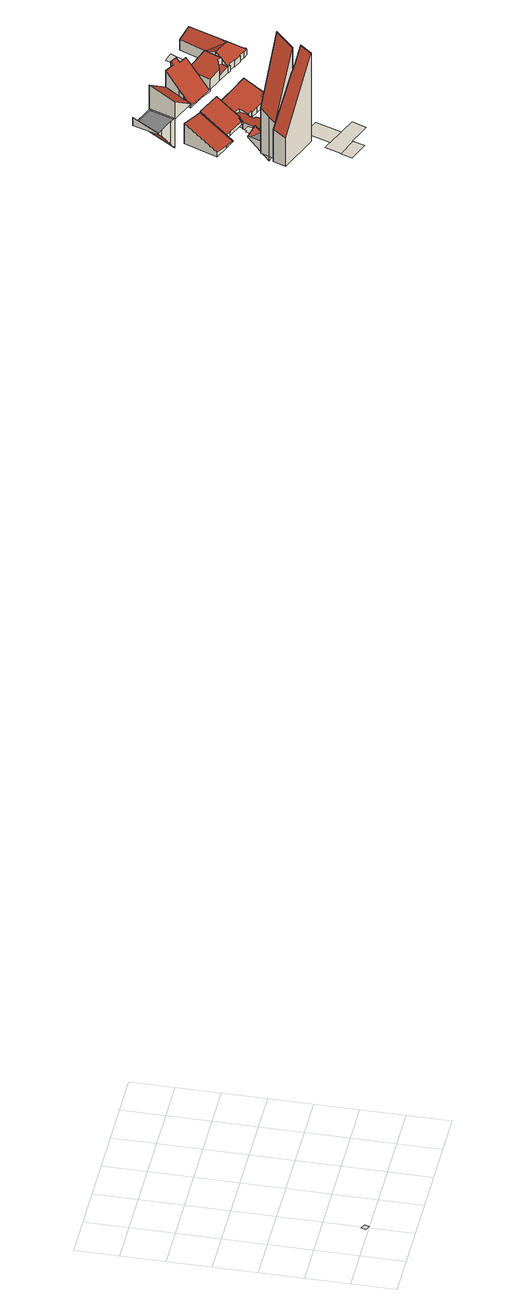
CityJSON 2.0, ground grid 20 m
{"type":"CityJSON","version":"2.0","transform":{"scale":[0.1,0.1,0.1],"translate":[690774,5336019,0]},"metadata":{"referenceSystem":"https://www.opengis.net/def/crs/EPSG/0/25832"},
"CityObjects":{
"building1":{"type":"Building","attributes":{"area_m2":55.53,"max_x":690797.88,"max_y":5336030,"min_x":690786.38,"min_y":5336021.5,"rf_extrusion_mode":"skip","rf_force_lod11":false,"rf_h_ground":576.46,"rf_h_pc_98p":0,"rf_h_roof_50p":0,"rf_h_roof_70p":0,"rf_h_roof_max":0,"rf_h_roof_min":0,"rf_is_glass_roof":false,"rf_nodata_frac":0.986,"rf_nodata_r":0,"rf_pc_select":"_HIGHEST_YET_INSUFFICIENT_COVERAGE","rf_pc_year":2026,"rf_pointcloud_unusable":true,"rf_pt_density":4,"rf_roof_planes":0,"rf_roof_type":"no points","rf_success":true,"rf_t_run":0,"source_file":"690_5336.gml"},"geometry":[{"type":"MultiSurface","lod":"0","boundaries":[[[0,1,2,3]]]}]},
"building2":{"type":"Building","attributes":{"area_m2":118.25,"max_x":690795.81,"max_y":5336057,"min_x":690774.81,"min_y":5336044,"rf_extrusion_mode":"standard","rf_force_lod11":false,"rf_h_ground":576.78,"rf_h_pc_98p":0,"rf_h_roof_50p":0,"rf_h_roof_70p":0,"rf_h_roof_max":0,"rf_h_roof_min":0,"rf_is_glass_roof":false,"rf_nodata_frac":0.895,"rf_nodata_r":0,"rf_pc_select":"_HIGHEST_YET_INSUFFICIENT_COVERAGE","rf_pc_year":2026,"rf_pointcloud_unusable":false,"rf_pt_density":14.64,"rf_ridgelines":0,"rf_rmse_lod22":0.64,"rf_roof_planes":2,"rf_roof_type":"slanted","rf_success":true,"rf_t_run":2,"rf_volume_lod22":3745.58,"source_file":"690_5336.gml"},"children":["building2-1"]},
"building2-1":{"type":"BuildingPart","parents":["building2"],"geometry":[{"type":"Solid","lod":"2.2","boundaries":[[[[4,5,6,7,8,9,10]],[[11,10,9,12]],[[12,9,8,13]],[[13,8,7,14]],[[14,7,6,15]],[[16,4,10,11]],[[15,6,5,17]],[[17,5,4,16]],[[17,16,11,12,13,14,15]]]],"semantics":{"surfaces":[{"type":"GroundSurface"},{"type":"WallSurface","on_footprint_edge":true},{"type":"RoofSurface","rf_azimuth":277.73,"rf_h_roof_50p":608.13,"rf_h_roof_70p":614.65,"rf_h_roof_max":625.84,"rf_h_roof_min":591.63,"rf_slope":58.56}],"values":[[0,1,1,1,1,1,1,1,2]]}}]},
"building3":{"type":"Building","attributes":{"area_m2":5.8,"max_x":690795.94,"max_y":5336022.5,"min_x":690792.81,"min_y":5336019,"rf_extrusion_mode":"skip","rf_force_lod11":false,"rf_h_pc_98p":0,"rf_is_glass_roof":false,"rf_nodata_frac":1,"rf_nodata_r":0,"rf_pc_select":"_HIGHEST_YET_INSUFFICIENT_COVERAGE","rf_pc_year":0,"rf_pointcloud_unusable":false,"rf_pt_density":0,"rf_roof_type":"unknown","rf_success":true,"rf_t_run":0,"source_file":"690_5336.gml"},"geometry":[{"type":"MultiSurface","lod":"0","boundaries":[[[18,19,20,21]]]}]},
"building4":{"type":"Building","attributes":{"area_m2":101.1,"max_x":690793.38,"max_y":5336063.5,"min_x":690778.38,"min_y":5336051.5,"rf_extrusion_mode":"standard","rf_force_lod11":false,"rf_h_ground":577.28,"rf_h_pc_98p":0,"rf_h_roof_50p":603.83,"rf_h_roof_70p":603.92,"rf_h_roof_max":604.17,"rf_h_roof_min":603.28,"rf_is_glass_roof":false,"rf_nodata_frac":0.9,"rf_nodata_r":0,"rf_pc_select":"_HIGHEST_YET_INSUFFICIENT_COVERAGE","rf_pc_year":2026,"rf_pointcloud_unusable":false,"rf_pt_density":13.9,"rf_ridgelines":0,"rf_rmse_lod22":0.362,"rf_roof_planes":2,"rf_roof_type":"slanted","rf_success":true,"rf_t_run":1,"rf_volume_lod22":3824.6,"source_file":"690_5336.gml"},"children":["building4-1"]},
"building4-1":{"type":"BuildingPart","parents":["building4"],"geometry":[{"type":"Solid","lod":"2.2","boundaries":[[[[22,23,24,25,26]],[[27,25,24,28]],[[15,26,25,27]],[[29,22,26,15]],[[28,24,23,30]],[[30,23,22,29]],[[30,29,15,27,28]]]],"semantics":{"surfaces":[{"type":"GroundSurface"},{"type":"WallSurface","on_footprint_edge":true},{"type":"RoofSurface","rf_azimuth":276.61,"rf_h_roof_50p":615.06,"rf_h_roof_70p":621.72,"rf_h_roof_max":633.27,"rf_h_roof_min":596.5,"rf_slope":68.69}],"values":[[0,1,1,1,1,1,2]]}}]},
"building5":{"type":"Building","attributes":{"area_m2":160.46,"max_x":690811.12,"max_y":5336037.5,"min_x":690788.38,"min_y":5336023,"rf_extrusion_mode":"skip","rf_force_lod11":false,"rf_h_ground":576.47,"rf_h_pc_98p":0,"rf_h_roof_50p":0,"rf_h_roof_70p":0,"rf_h_roof_max":0,"rf_h_roof_min":0,"rf_is_glass_roof":false,"rf_nodata_frac":0.991,"rf_nodata_r":0,"rf_pc_select":"_HIGHEST_YET_INSUFFICIENT_COVERAGE","rf_pc_year":2026,"rf_pointcloud_unusable":true,"rf_pt_density":4,"rf_roof_planes":0,"rf_roof_type":"no points","rf_success":true,"rf_t_run":0,"source_file":"690_5336.gml"},"geometry":[{"type":"MultiSurface","lod":"0","boundaries":[[[31,32,33,34,35,36,37]]]}]},
"building6":{"type":"Building","attributes":{"area_m2":212.73,"max_x":690792.81,"max_y":5336096.5,"min_x":690774.56,"min_y":5336076.5,"rf_extrusion_mode":"standard","rf_force_lod11":false,"rf_h_ground":577.42,"rf_h_pc_98p":0,"rf_h_roof_50p":0,"rf_h_roof_70p":0,"rf_h_roof_max":0,"rf_h_roof_min":0,"rf_is_glass_roof":false,"rf_nodata_frac":0.852,"rf_nodata_r":0,"rf_pc_select":"_HIGHEST_YET_INSUFFICIENT_COVERAGE","rf_pc_year":2026,"rf_pointcloud_unusable":false,"rf_pt_density":19.65,"rf_ridgelines":0,"rf_rmse_lod22":10.47,"rf_roof_planes":6,"rf_roof_type":"slanted","rf_success":true,"rf_t_run":6,"rf_volume_lod22":1167.16,"source_file":"690_5336.gml"},"children":["building6-1"]},
"building6-1":{"type":"BuildingPart","parents":["building6"],"geometry":[{"type":"Solid","lod":"2.2","boundaries":[[[[38,39,40,41,42,43,44,45]],[[46,43,42,47]],[[48,44,43,46]],[[49,45,44,48]],[[50,39,38,51]],[[47,42,41,52]],[[52,41,40,53]],[[53,40,39,50]],[[51,38,45,49]],[[51,49,48,46,47,52,53,50]]]],"semantics":{"surfaces":[{"type":"GroundSurface"},{"type":"WallSurface","on_footprint_edge":true},{"type":"RoofSurface","rf_azimuth":180.59,"rf_h_roof_50p":583.05,"rf_h_roof_70p":584.68,"rf_h_roof_max":588.4,"rf_h_roof_min":577.94,"rf_slope":28.25}],"values":[[0,1,1,1,1,1,1,1,1,2]]}}]},
"building7":{"type":"Building","attributes":{"area_m2":65.28,"max_x":690797.19,"max_y":5336071,"min_x":690787.69,"min_y":5336059,"rf_extrusion_mode":"standard","rf_force_lod11":false,"rf_h_ground":577.42,"rf_h_pc_98p":0,"rf_h_roof_50p":578.83,"rf_h_roof_70p":578.83,"rf_h_roof_max":579.08,"rf_h_roof_min":578.42,"rf_is_glass_roof":false,"rf_nodata_frac":0.904,"rf_nodata_r":0,"rf_pc_select":"_HIGHEST_YET_INSUFFICIENT_COVERAGE","rf_pc_year":2026,"rf_pointcloud_unusable":false,"rf_pt_density":11.04,"rf_ridgelines":0,"rf_rmse_lod22":1.68,"rf_roof_planes":1,"rf_roof_type":"slanted","rf_success":true,"rf_t_run":1,"rf_volume_lod22":-232.63,"source_file":"690_5336.gml"},"children":["building7-1"]},
"building7-1":{"type":"BuildingPart","parents":["building7"],"geometry":[{"type":"MultiSurface","lod":"2.2","boundaries":[[[54,55,56,57]],[[57,58,59]],[[60,54,59]],[[56,61,62]],[[58,57,62]],[[55,63,61,56]],[[54,60,63,55]],[[63,60,59,58,62,61]]],"semantics":{"surfaces":[{"type":"GroundSurface"},{"type":"WallSurface","on_footprint_edge":true},{"type":"RoofSurface","rf_azimuth":225,"rf_h_roof_50p":573.95,"rf_h_roof_70p":575.79,"rf_h_roof_max":579.17,"rf_h_roof_min":568.74,"rf_slope":40.94}],"values":[0,1,1,1,1,1,1,2]}}]},
"building8":{"type":"Building","attributes":{"area_m2":98.35,"max_x":690802.12,"max_y":5336063,"min_x":690790.44,"min_y":5336048.5,"rf_extrusion_mode":"skip","rf_force_lod11":false,"rf_h_ground":577.28,"rf_h_pc_98p":0,"rf_h_roof_50p":0,"rf_h_roof_70p":0,"rf_h_roof_max":0,"rf_h_roof_min":0,"rf_is_glass_roof":false,"rf_nodata_frac":0.898,"rf_nodata_r":0,"rf_pc_select":"_HIGHEST_YET_INSUFFICIENT_COVERAGE","rf_pc_year":2026,"rf_pointcloud_unusable":true,"rf_pt_density":31.9,"rf_roof_planes":0,"rf_roof_type":"no planes","rf_success":true,"rf_t_run":0,"source_file":"690_5336.gml"},"geometry":[{"type":"MultiSurface","lod":"0","boundaries":[[[64,65,66,67]]]}]},
"building9":{"type":"Building","attributes":{"area_m2":113.41,"max_x":690807.62,"max_y":5336048,"min_x":690794.75,"min_y":5336033,"rf_extrusion_mode":"skip","rf_force_lod11":false,"rf_h_ground":576.72,"rf_h_pc_98p":0,"rf_h_roof_50p":0,"rf_h_roof_70p":0,"rf_h_roof_max":0,"rf_h_roof_min":0,"rf_is_glass_roof":false,"rf_nodata_frac":0.938,"rf_nodata_r":0,"rf_pc_select":"_HIGHEST_YET_INSUFFICIENT_COVERAGE","rf_pc_year":2026,"rf_pointcloud_unusable":true,"rf_pt_density":4,"rf_roof_planes":0,"rf_roof_type":"no points","rf_success":true,"rf_t_run":0,"source_file":"690_5336.gml"},"geometry":[{"type":"MultiSurface","lod":"0","boundaries":[[[68,69,70,71]]]}]},
"building10":{"type":"Building","attributes":{"area_m2":12.14,"max_x":690798.31,"max_y":5336073,"min_x":690793.38,"min_y":5336069,"rf_extrusion_mode":"skip","rf_force_lod11":false,"rf_h_ground":577.42,"rf_h_pc_98p":0,"rf_h_roof_50p":0,"rf_h_roof_70p":0,"rf_h_roof_max":0,"rf_h_roof_min":0,"rf_is_glass_roof":false,"rf_nodata_frac":0.917,"rf_nodata_r":0,"rf_pc_select":"_HIGHEST_YET_INSUFFICIENT_COVERAGE","rf_pc_year":2026,"rf_pointcloud_unusable":true,"rf_pt_density":7,"rf_roof_planes":0,"rf_roof_type":"no points","rf_success":true,"rf_t_run":0,"source_file":"690_5336.gml"},"geometry":[{"type":"MultiSurface","lod":"0","boundaries":[[[72,57,73,74,75,76]]]}]},
"building11":{"type":"Building","attributes":{"area_m2":177.84,"max_x":690805,"max_y":5336092,"min_x":690786.44,"min_y":5336074.5,"rf_extrusion_mode":"standard","rf_force_lod11":false,"rf_h_ground":577.53,"rf_h_pc_98p":0,"rf_h_roof_50p":580.97,"rf_h_roof_70p":581.47,"rf_h_roof_max":582.28,"rf_h_roof_min":578.72,"rf_h_roof_ridge":581.49,"rf_is_glass_roof":false,"rf_nodata_frac":0.63,"rf_nodata_r":0,"rf_pc_select":"_HIGHEST_YET_INSUFFICIENT_COVERAGE","rf_pc_year":2026,"rf_pointcloud_unusable":false,"rf_pt_density":57.34,"rf_ridgelines":2,"rf_rmse_lod22":1.8,"rf_roof_planes":7,"rf_roof_type":"slanted","rf_success":true,"rf_t_run":16,"rf_volume_lod22":942.63,"source_file":"690_5336.gml"},"children":["building11-1"]},
"building11-1":{"type":"BuildingPart","parents":["building11"],"geometry":[{"type":"Solid","lod":"2.2","boundaries":[[[[77,78,79,80,81,46,82,83,84,85]],[[86,84,83,87]],[[87,83,82,88]],[[89,81,80,90]],[[91,46,81,89]],[[92,77,85,93]],[[88,82,46,91]],[[94,95,96,97]],[[98,79,78,95,94]],[[97,96,93,99]],[[90,80,79,98]],[[95,78,77,92]],[[99,93,85,84,86]],[[95,92,93,96]],[[99,86,87,88,91,89,90,98,94,97]]]],"semantics":{"surfaces":[{"type":"GroundSurface"},{"type":"WallSurface","on_footprint_edge":true},{"type":"WallSurface","on_footprint_edge":false},{"type":"RoofSurface","rf_azimuth":164.88,"rf_h_roof_50p":579.15,"rf_h_roof_70p":579.54,"rf_h_roof_max":580.19,"rf_h_roof_min":578.65,"rf_slope":39.23},{"type":"RoofSurface","rf_azimuth":197.78,"rf_h_roof_50p":582.96,"rf_h_roof_70p":584.39,"rf_h_roof_max":586.7,"rf_h_roof_min":578.37,"rf_slope":27.57}],"values":[[0,1,1,1,1,1,1,2,1,2,1,1,1,3,4]]}}]},
"building12":{"type":"Building","attributes":{"area_m2":165.88,"max_x":690801.81,"max_y":5336120.5,"min_x":690784.88,"min_y":5336104,"rf_extrusion_mode":"standard","rf_force_lod11":false,"rf_h_ground":577.62,"rf_h_pc_98p":0,"rf_h_roof_50p":0,"rf_h_roof_70p":0,"rf_h_roof_max":0,"rf_h_roof_min":0,"rf_is_glass_roof":false,"rf_nodata_frac":0.864,"rf_nodata_r":0,"rf_pc_select":"_HIGHEST_YET_INSUFFICIENT_COVERAGE","rf_pc_year":2026,"rf_pointcloud_unusable":false,"rf_pt_density":87.38,"rf_ridgelines":0,"rf_rmse_lod22":16.93,"rf_roof_planes":2,"rf_roof_type":"slanted","rf_success":true,"rf_t_run":2,"rf_volume_lod22":-966.48,"source_file":"690_5336.gml"},"children":["building12-1"]},
"building12-1":{"type":"BuildingPart","parents":["building12"],"geometry":[{"type":"MultiSurface","lod":"2.2","boundaries":[[[100,101,102,103,104,105,106]],[[100,107,108,101]],[[109,102,110]],[[101,108,110]],[[111,103,102,109]],[[112,104,113]],[[103,111,113]],[[106,114,107,100]],[[105,115,114,106]],[[104,112,115,105]],[[115,112,113,111,109,110,108,107,114]]],"semantics":{"surfaces":[{"type":"GroundSurface"},{"type":"WallSurface","on_footprint_edge":true},{"type":"RoofSurface","rf_azimuth":122.97,"rf_h_roof_50p":571.97,"rf_h_roof_70p":575.38,"rf_h_roof_max":581.85,"rf_h_roof_min":562.14,"rf_slope":51.44}],"values":[0,1,1,1,1,1,1,1,1,1,2]}}]},
"building13":{"type":"Building","attributes":{"area_m2":359.8,"max_x":690824.88,"max_y":5336087.5,"min_x":690795,"min_y":5336060.5,"rf_extrusion_mode":"standard","rf_force_lod11":false,"rf_h_ground":574.78,"rf_h_pc_98p":0,"rf_h_roof_50p":578.08,"rf_h_roof_70p":578.33,"rf_h_roof_max":579.53,"rf_h_roof_min":577.53,"rf_h_roof_ridge":578.22,"rf_is_glass_roof":false,"rf_nodata_frac":0.617,"rf_nodata_r":0,"rf_pc_select":"_HIGHEST_YET_INSUFFICIENT_COVERAGE","rf_pc_year":2026,"rf_pointcloud_unusable":false,"rf_pt_density":56.7,"rf_ridgelines":4,"rf_rmse_lod22":0.679,"rf_roof_planes":19,"rf_roof_type":"slanted","rf_success":true,"rf_t_run":35,"rf_volume_lod22":1567.3,"source_file":"690_5336.gml"},"children":["building13-1"]},
"building13-1":{"type":"BuildingPart","parents":["building13"],"geometry":[{"type":"Solid","lod":"2.2","boundaries":[[[[116,117,118,119,120,121,122,123,124,125,126,127,128,129,130,131,132,133,134,135,136,137,138,139,140,141,142]],[[143,131,130,144]],[[145,137,136,146]],[[147,148,149,150]],[[151,138,137,145]],[[152,134,133,153]],[[154,135,134,152]],[[146,136,135,154]],[[155,156,148,147]],[[157,121,120,158]],[[153,133,132,159]],[[159,132,131,143]],[[65,124,123,160]],[[161,127,126,162]],[[163,125,124,65]],[[162,126,125,163]],[[160,123,122,164]],[[164,122,121,157]],[[165,119,118,166]],[[167,116,142,168]],[[168,142,141,169]],[[170,139,138,151]],[[171,140,139,170]],[[169,141,140,171]],[[166,118,117,172]],[[173,128,127,161]],[[174,129,128,173]],[[175,176,156,155]],[[144,130,129,174,177]],[[158,120,119,165]],[[177,174,176,175]],[[150,149,172,178]],[[178,172,117,116,167]],[[172,149,148,156,176,174,173,161,162,163,65,160,164,157,158,165,166]],[[178,167,168,169,171,170,151,145,146,154,152,153,159,143,144,177,175,155,147,150]]]],"semantics":{"surfaces":[{"type":"GroundSurface"},{"type":"WallSurface","on_footprint_edge":true},{"type":"WallSurface","on_footprint_edge":false},{"type":"RoofSurface","rf_azimuth":107.23,"rf_h_roof_50p":577.83,"rf_h_roof_70p":578.08,"rf_h_roof_max":578.96,"rf_h_roof_min":577.14,"rf_slope":9.28},{"type":"RoofSurface","rf_azimuth":208.86,"rf_h_roof_50p":579.96,"rf_h_roof_70p":580.75,"rf_h_roof_max":582.38,"rf_h_roof_min":577.32,"rf_slope":19.74}],"values":[[0,1,1,2,1,1,1,1,2,1,1,1,1,1,1,1,1,1,1,1,1,1,1,1,1,1,1,2,1,1,2,2,1,3,4]]}}]},
"building14":{"type":"Building","attributes":{"area_m2":167.84,"max_x":690814.25,"max_y":5336116,"min_x":690797.38,"min_y":5336099.5,"rf_extrusion_mode":"standard","rf_force_lod11":false,"rf_h_ground":577.03,"rf_h_pc_98p":0,"rf_h_roof_50p":578.42,"rf_h_roof_70p":578.72,"rf_h_roof_max":579.58,"rf_h_roof_min":577.53,"rf_is_glass_roof":false,"rf_nodata_frac":0.807,"rf_nodata_r":0,"rf_pc_select":"_HIGHEST_YET_INSUFFICIENT_COVERAGE","rf_pc_year":2026,"rf_pointcloud_unusable":false,"rf_pt_density":48.77,"rf_ridgelines":0,"rf_rmse_lod22":2.25,"rf_roof_planes":8,"rf_roof_type":"slanted","rf_success":true,"rf_t_run":9,"rf_volume_lod22":1099.04,"source_file":"690_5336.gml"},"children":["building14-1"]},
"building14-1":{"type":"BuildingPart","parents":["building14"],"geometry":[{"type":"MultiSurface","lod":"2.2","boundaries":[[[179,180,181,182,183,184]],[[185,180,179,186]],[[186,179,184,187]],[[188,181,180,185]],[[189,190,182,181,188,191]],[[183,192,193]],[[187,184,193]],[[194,195,196,197]],[[191,188,195,194]],[[197,196,190,189]],[[182,190,198]],[[192,183,198]],[[197,189,191,194]],[[192,198,190,196,195,188,185,186,187,193]]],"semantics":{"surfaces":[{"type":"GroundSurface"},{"type":"WallSurface","on_footprint_edge":true},{"type":"WallSurface","on_footprint_edge":false},{"type":"RoofSurface","rf_azimuth":142.09,"rf_h_roof_50p":581.12,"rf_h_roof_70p":581.51,"rf_h_roof_max":582.49,"rf_h_roof_min":579.75,"rf_slope":60.06},{"type":"RoofSurface","rf_azimuth":134.06,"rf_h_roof_50p":583.79,"rf_h_roof_70p":585.72,"rf_h_roof_max":590.43,"rf_h_roof_min":577.29,"rf_slope":37.9}],"values":[0,1,1,1,1,1,1,2,2,2,1,1,3,4]}}]},
"building15":{"type":"Building","attributes":{"area_m2":195.93,"max_x":690828.19,"max_y":5336111,"min_x":690809.56,"min_y":5336094,"rf_extrusion_mode":"standard","rf_force_lod11":false,"rf_h_ground":574.78,"rf_h_pc_98p":0,"rf_h_roof_50p":580.38,"rf_h_roof_70p":581.03,"rf_h_roof_max":581.78,"rf_h_roof_min":576.78,"rf_h_roof_ridge":581.22,"rf_is_glass_roof":false,"rf_nodata_frac":0.751,"rf_nodata_r":0,"rf_pc_select":"_HIGHEST_YET_INSUFFICIENT_COVERAGE","rf_pc_year":2026,"rf_pointcloud_unusable":false,"rf_pt_density":28.16,"rf_ridgelines":1,"rf_rmse_lod22":1.17,"rf_roof_planes":11,"rf_roof_type":"slanted","rf_success":true,"rf_t_run":16,"rf_volume_lod22":1374.63,"source_file":"690_5336.gml"},"children":["building15-1"]},
"building15-1":{"type":"BuildingPart","parents":["building15"],"geometry":[{"type":"MultiSurface","lod":"2.2","boundaries":[[[199,200,201,202,203,204,205,206]],[[207,205,204,208]],[[209,206,205,207]],[[208,204,203,210]],[[210,203,202,211]],[[212,200,213]],[[199,214,213]],[[211,202,201,215]],[[215,201,200,212]],[[206,209,216]],[[214,199,216]],[[214,216,209,207,208,210,211,215,212,213]]],"semantics":{"surfaces":[{"type":"GroundSurface"},{"type":"WallSurface","on_footprint_edge":true},{"type":"RoofSurface","rf_azimuth":194.29,"rf_h_roof_50p":582,"rf_h_roof_70p":584.85,"rf_h_roof_max":590.24,"rf_h_roof_min":574.25,"rf_slope":47.26}],"values":[0,1,1,1,1,1,1,1,1,1,1,2]}}]},
"building16":{"type":"Building","attributes":{"area_m2":160.98,"max_x":690840.81,"max_y":5336104.5,"min_x":690823.75,"min_y":5336088.5,"rf_extrusion_mode":"standard","rf_force_lod11":false,"rf_h_ground":574.78,"rf_h_pc_98p":0,"rf_h_roof_50p":581.38,"rf_h_roof_70p":581.67,"rf_h_roof_max":582.33,"rf_h_roof_min":577.33,"rf_is_glass_roof":false,"rf_nodata_frac":0.539,"rf_nodata_r":0,"rf_pc_select":"_HIGHEST_YET_INSUFFICIENT_COVERAGE","rf_pc_year":2026,"rf_pointcloud_unusable":false,"rf_pt_density":80.75,"rf_ridgelines":0,"rf_rmse_lod22":0.722,"rf_roof_planes":15,"rf_roof_type":"slanted","rf_success":true,"rf_t_run":24,"rf_volume_lod22":959.74,"source_file":"690_5336.gml"},"children":["building16-1"]},
"building16-1":{"type":"BuildingPart","parents":["building16"],"geometry":[{"type":"Solid","lod":"2.2","boundaries":[[[[217,218,199,219,220,221]],[[222,223,224,225]],[[226,219,199,227]],[[227,199,218,223,222]],[[228,220,219,226]],[[229,230,221,220,228]],[[225,224,230,229]],[[231,217,221,230]],[[223,218,217,231]],[[225,229,228,226,227,222]],[[223,231,230,224]]]],"semantics":{"surfaces":[{"type":"GroundSurface"},{"type":"WallSurface","on_footprint_edge":false},{"type":"WallSurface","on_footprint_edge":true},{"type":"RoofSurface","rf_azimuth":248.77,"rf_h_roof_50p":581.07,"rf_h_roof_70p":581.35,"rf_h_roof_max":582.05,"rf_h_roof_min":580.11,"rf_slope":6.29},{"type":"RoofSurface","rf_azimuth":244.24,"rf_h_roof_50p":577.82,"rf_h_roof_70p":577.99,"rf_h_roof_max":581.44,"rf_h_roof_min":577.09,"rf_slope":10.89}],"values":[[0,1,2,2,2,2,1,2,2,3,4]]}}]},
"building17":{"type":"Building","attributes":{"area_m2":28.83,"max_x":690843.75,"max_y":5336116,"min_x":690836.75,"min_y":5336109,"rf_extrusion_mode":"skip","rf_force_lod11":false,"rf_h_ground":575.58,"rf_h_pc_98p":0,"rf_h_roof_50p":0,"rf_h_roof_70p":0,"rf_h_roof_max":0,"rf_h_roof_min":0,"rf_is_glass_roof":false,"rf_nodata_frac":0.947,"rf_nodata_r":0,"rf_pc_select":"_HIGHEST_YET_INSUFFICIENT_COVERAGE","rf_pc_year":2026,"rf_pointcloud_unusable":true,"rf_pt_density":4,"rf_roof_planes":0,"rf_roof_type":"no points","rf_success":true,"rf_t_run":0,"source_file":"690_5336.gml"},"geometry":[{"type":"MultiSurface","lod":"0","boundaries":[[[232,233,234,235,236,237]]]}]},
"building18":{"type":"Building","attributes":{"area_m2":337.88,"max_x":690859.69,"max_y":5336112,"min_x":690836.62,"min_y":5336083,"rf_extrusion_mode":"standard","rf_force_lod11":false,"rf_h_ground":574.78,"rf_h_pc_98p":0,"rf_h_roof_50p":581.62,"rf_h_roof_70p":582.38,"rf_h_roof_max":583.62,"rf_h_roof_min":578.38,"rf_h_roof_ridge":583.79,"rf_is_glass_roof":false,"rf_nodata_frac":0,"rf_nodata_r":0,"rf_pc_select":"PREFERRED_AND_LATEST","rf_pc_year":2026,"rf_pointcloud_unusable":false,"rf_pt_density":1163.17,"rf_ridgelines":7,"rf_rmse_lod22":0.838,"rf_roof_planes":30,"rf_roof_type":"slanted","rf_success":true,"rf_t_run":149,"rf_volume_lod22":2200.41,"source_file":"690_5336.gml"},"children":["building18-1"]},
"building18-1":{"type":"BuildingPart","parents":["building18"],"geometry":[{"type":"Solid","lod":"2.2","boundaries":[[[[238,239,240,241,242,243,244,245,246,247,248,249,250,251,252,253,254,220,255,256,257,258,259,260,261,262,263]],[[264,251,250,265]],[[266,260,259,267]],[[268,261,260,266]],[[267,259,258,269]],[[270,257,256,271]],[[269,258,257,270]],[[272,240,239,273]],[[274,241,240,272]],[[275,249,248,276]],[[276,248,247,277]],[[278,255,220,279]],[[271,256,255,278]],[[280,253,252,281]],[[281,252,251,264]],[[282,254,253,280]],[[279,220,254,282]],[[265,250,249,275]],[[283,245,244,284]],[[277,247,246,285]],[[286,287,288]],[[284,244,243,287,286]],[[285,246,245,283]],[[289,290,291]],[[290,289,292,293]],[[293,292,294]],[[295,238,263,296]],[[296,263,262,297]],[[297,262,261,268]],[[298,242,241,274]],[[287,243,242,298]],[[273,239,238,295]],[[271,289,291,269,270]],[[292,289,271,278,279,282]],[[288,294,292,282,280,281,264,265,275,276,277,285,283,284,286]],[[273,295,296,297,268,266,267,269,291,290,293,294,288,287,298,274,272]]]],"semantics":{"surfaces":[{"type":"GroundSurface"},{"type":"WallSurface","on_footprint_edge":true},{"type":"WallSurface","on_footprint_edge":false},{"type":"RoofSurface","rf_azimuth":291.3,"rf_h_roof_50p":582.01,"rf_h_roof_70p":582.63,"rf_h_roof_max":583.93,"rf_h_roof_min":580.17,"rf_slope":24.95},{"type":"RoofSurface","rf_azimuth":31.02,"rf_h_roof_50p":582.3,"rf_h_roof_70p":582.78,"rf_h_roof_max":584.03,"rf_h_roof_min":580.33,"rf_slope":29.34},{"type":"RoofSurface","rf_azimuth":199.95,"rf_h_roof_50p":580.61,"rf_h_roof_70p":581.79,"rf_h_roof_max":584.03,"rf_h_roof_min":577.99,"rf_slope":41.64},{"type":"RoofSurface","rf_azimuth":111.39,"rf_h_roof_50p":580.85,"rf_h_roof_70p":581.96,"rf_h_roof_max":583.93,"rf_h_roof_min":577.65,"rf_slope":41.92}],"values":[[0,1,1,1,1,1,1,1,1,1,1,1,1,1,1,1,1,1,1,1,2,1,1,2,2,2,1,1,1,1,1,1,3,4,5,6]]}}]}
},
"vertices":[
[220,24,5765],[238,76,5765],[144,110,5765],[124,59,5765],
[8,324,5768],[31,382,5768],[44,376,5768],[165,325,5768],[164,323,5768],[218,301,5768],[199,251,5768],[199,251,6240],[218,301,6261],[164,323,6168],[165,325,6169],[44,376,5962],[8,324,5916],[31,382,5939],
[220,24,0],[196,33,0],[188,11,0],[211,2,0],
[55,405,5773],[72,445,5773],[194,400,5773],[165,325,5773],[44,376,5773],[165,325,6286],[194,400,6336],[55,405,5982],[72,445,6013],
[173,185,5765],[144,111,5765],[239,76,5765],[241,81,5765],[302,57,5765],[345,41,5765],[371,108,5765],
[71,775,5774],[163,740,5774],[183,732,5774],[188,730,5774],[143,619,5774],[124,575,5774],[78,592,5774],[6,619,5774],[124,575,5775],[143,619,5800],[78,592,5785],[6,619,5799],[163,740,5864],[71,775,5883],[188,730,5859],[183,732,5860],
[194,400,5774],[137,421,5774],[175,522,5774],[232,501,5774],[232,501,5792],[224,480,5774],[194,400,5707],[175,522,5771],[185,519,5774],[137,421,5685],
[235,294,5773],[281,415,5773],[210,442,5773],[164,323,5773],
[291,139,5767],[336,259,5767],[254,291,5767],[208,171,5767],
[194,515,5774],[243,532,5774],[215,542,5774],[211,531,5774],[201,534,5774],
[259,557,5775],[244,563,5775],[165,594,5775],[139,604,5775],[126,574,5775],[143,619,5775],[188,730,5775],[310,683,5775],[265,571,5775],[310,683,5862],[188,730,5866],[143,619,5804],[126,574,5778],[139,604,5795],[124,575,5778],[259,557,5781],[265,571,5791],[244,563,5792],[244,563,5789],[259,577,5797],[259,577,5801],[165,594,5794],[265,571,5799],
[205,862,5776],[140,887,5776],[109,898,5776],[152,1014,5776],[278,966,5776],[234,850,5776],[205,861,5776],[205,862,5658],[140,887,5743],[109,898,5784],[114,896,5776],[152,1014,5818],[278,966,5652],[183,1002,5776],[205,861,5657],[234,850,5619],
[347,541,5748],[330,547,5748],[330,548,5748],[327,553,5748],[315,543,5748],[306,519,5748],[316,515,5748],[318,511,5748],[281,415,5748],[210,443,5748],[236,512,5748],[253,559,5748],[259,557,5748],[278,603,5748],[310,683,5748],[352,667,5748],[352,666,5748],[395,649,5748],[396,650,5748],[401,647,5748],[423,638,5748],[509,605,5748],[471,509,5748],[449,517,5748],[440,496,5748],[376,522,5748],[344,535,5748],[352,667,5816],[310,683,5813],[509,605,5823],[423,638,5819],[312,603,5789],[312,603,5777],[337,591,5772],[337,591,5789],[471,509,5787],[396,650,5818],[395,649,5818],[401,647,5818],[310,603,5788],[310,603,5777],[306,519,5774],[315,543,5774],[352,666,5815],[318,511,5772],[253,559,5784],[236,512,5784],[210,443,5785],[316,515,5772],[327,553,5772],[330,548,5771],[347,541,5775],[344,535,5773],[376,522,5774],[449,517,5785],[440,496,5777],[330,547,5771],[259,557,5783],[278,603,5782],[308,594,5785],[308,594,5777],[278,603,5783],[330,547,5774],
[279,969,5770],[403,921,5770],[375,853,5770],[369,835,5770],[355,803,5770],[234,850,5770],[403,921,5807],[279,969,5902],[234,850,5863],[375,853,5785],[369,835,5794],[369,835,5780],[375,853,5810],[355,803,5769],[354,803,5770],[372,858,5821],[372,858,5790],[357,835,5786],[357,835,5806],[357,805,5770],
[497,748,5748],[355,803,5748],[403,921,5748],[457,900,5748],[461,912,5748],[501,896,5748],[494,880,5748],[542,862,5748],[494,880,5876],[501,896,5895],[542,862,5870],[461,912,5901],[457,900,5887],[355,803,5758],[431,773,5748],[497,748,5739],[403,921,5895],[501,756,5748],
[627,697,5748],[565,722,5748],[539,856,5748],[668,806,5748],[638,726,5748],[565,722,5807],[565,722,5770],[625,741,5782],[625,741,5814],[539,856,5809],[497,748,5801],[668,806,5821],[638,726,5814],[638,726,5783],[627,697,5779],
[666,899,5756],[698,958,5756],[651,971,5756],[628,915,5756],[627,913,5756],[658,902,5756],
[816,788,5748],[799,745,5748],[801,745,5748],[766,657,5748],[770,655,5748],[767,648,5748],[764,642,5748],[742,649,5748],[742,651,5748],[714,664,5748],[713,661,5748],[674,676,5748],[675,679,5748],[639,693,5748],[637,690,5748],[626,695,5748],[649,755,5748],[685,799,5748],[688,807,5748],[743,929,5748],[800,901,5748],[855,875,5748],[857,874,5748],[855,869,5748],[847,872,5748],[814,789,5748],[639,693,5783],[675,679,5782],[857,874,5778],[855,875,5780],[855,869,5778],[800,901,5835],[743,929,5805],[688,807,5802],[801,745,5782],[799,745,5784],[766,657,5782],[674,676,5779],[713,661,5779],[714,664,5781],[685,799,5807],[668,806,5809],[626,695,5780],[637,690,5780],[649,755,5838],[742,649,5777],[764,642,5778],[742,651,5779],[767,648,5784],[767,648,5779],[762,649,5784],[724,724,5832],[724,724,5840],[742,752,5835],[723,722,5833],[723,722,5840],[731,719,5832],[816,788,5784],[814,789,5786],[847,872,5786],[770,655,5779]
]}
